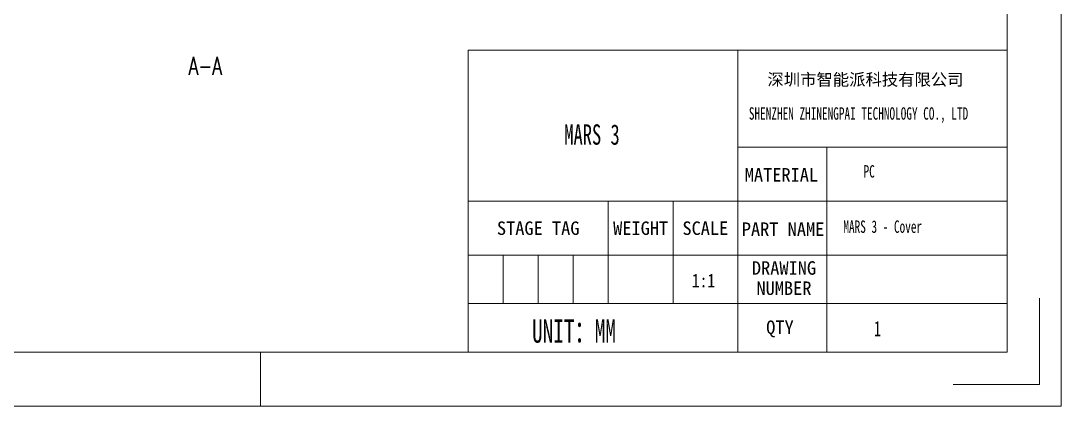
# Model space of a CAD drawing. Header units: millimetres. Extents: x 285 to 1847, y 467 to 1572.
# Drawn here: x 832 to 1847, y 467 to 843 of the extents above; entities that cross this region are included whole.
import ezdxf

# ---------------------------------------------------------------- set-up
doc = ezdxf.new("R2010")
doc.units = ezdxf.units.MM
doc.header["$LTSCALE"] = 16.334999
doc.linetypes.add('CENTERX2', pattern=[20.32, 12.7, -2.54, 2.54, -2.54])
doc.linetypes.add('点画线', pattern=[18, 12, -2, 2, -2])
doc.layers.get('0').update_dxf_attribs({"lineweight": 18})
for name, color, linetype, lineweight in [('中心线层', 1, '点画线', 18), ('图框', 7, 'Continuous', 18), ('尺寸线层', 3, 'Continuous', 18)]:
    doc.layers.add(name, color=color, linetype=linetype, lineweight=lineweight)
doc.styles.add('SLDTEXTSTYLE1', font='txt.shx', dxfattribs={"width": 0.7, "bigfont": 'gbcbig.shx'})
doc.styles.get("Standard").update_dxf_attribs({"font": 'txt', "width": 0.667})
doc.styles.add('TEXTSTYLE_2', font='')
doc.styles.add('TEXTSTYLE_3', font='')
doc.styles.get('TEXTSTYLE_2').set_extended_font_data('宋体')
doc.styles.get('TEXTSTYLE_3').set_extended_font_data('宋体')

# ---------------------------------------------------------------- blocks, each defined once
blk = doc.blocks.new('021')
at = {"color": 7, "linetype": 'Continuous'}
for p, q in [((603.8, -436.3), (603.8, 944.4)), ((538.1, -370.5), (538.1, 878.6)), ((577.5, -410), (577.5, -304.8)), ((-1283, -370.5), (538.1, -370.5)), ((-372.5, -436.3), (-372.5, -370.5)), ((472.3, -410), (577.5, -410)), ((-1348.7, -436.3), (603.8, -436.3))]:
    blk.add_line(p, q, dxfattribs=at)
at = {"color": 2, "linetype": 'Continuous'}
for p, q in [((-119.3, -186.4), (-119.3, -2.4)), ((-119.3, -186.4), (-119.3, -2.4)), ((-119.3, -2.4), (209.4, -2.4)), ((209.4, -252.2), (209.4, -2.4)), ((209.4, -120.7), (209.4, -2.4)), ((209.4, -2.4), (538.1, -2.4)), ((209.4, -186.4), (209.4, -2.4)), ((538.1, -120.7), (538.1, -2.4)), ((209.4, -120.7), (538.1, -120.7)), ((318, -120.7), (318, -370.5)), ((538.1, -252.2), (538.1, -120.7)), ((-119.3, -370.5), (-119.3, -186.4)), ((-119.3, -186.4), (209.4, -186.4)), ((-119.3, -252.2), (-119.3, -186.4)), ((-119.3, -186.4), (51.6, -186.4)), ((51.6, -252.2), (51.6, -186.4)), ((51.6, -252.2), (51.6, -186.4)), ((51.6, -186.4), (209.4, -186.4)), ((130.5, -252.2), (130.5, -186.4)), ((209.4, -186.4), (538.1, -186.4)), ((209.4, -252.2), (209.4, -186.4)), ((-119.3, -311.3), (-119.3, -252.2)), ((-119.3, -252.2), (51.6, -252.2)), ((-119.3, -252.2), (51.6, -252.2)), ((-119.3, -252.2), (51.6, -252.2)), ((-119.3, -252.2), (-119.3, -311.3)), ((-76.6, -252.2), (-76.6, -311.3)), ((-33.9, -252.2), (-33.9, -311.3)), ((8.9, -252.2), (8.9, -311.3)), ((51.6, -311.3), (51.6, -252.2)), ((51.6, -311.3), (51.6, -252.2)), ((51.6, -252.2), (209.4, -252.2)), ((51.6, -252.2), (209.4, -252.2)), ((51.6, -252.2), (51.6, -311.3)), ((130.5, -311.3), (130.5, -252.2)), ((209.4, -370.5), (209.4, -252.2)), ((209.4, -252.2), (538.1, -252.2)), ((209.4, -252.2), (538.1, -252.2)), ((209.4, -311.3), (209.4, -252.2)), ((538.1, -370.5), (538.1, -252.2)), ((-119.3, -370.5), (-119.3, -311.3)), ((-119.3, -311.3), (209.4, -311.3)), ((-119.3, -311.3), (51.6, -311.3)), ((-119.3, -311.3), (51.6, -311.3)), ((51.6, -311.3), (209.4, -311.3)), ((209.4, -370.5), (209.4, -311.3)), ((209.4, -311.3), (538.1, -311.3)), ((-645.3, -370.5), (-487.5, -370.5)), ((-487.5, -370.5), (-382.3, -370.5)), ((-382.3, -370.5), (-224.5, -370.5)), ((-224.5, -370.5), (-119.3, -370.5)), ((-119.3, -370.5), (209.4, -370.5)), ((209.4, -370.5), (538.1, -370.5))]:
    blk.add_line(p, q, dxfattribs=at)
at = {"color": 7, "linetype": 'Continuous', "insert": (365.2, -30.9), "char_height": 14.613, "width": 346.692, "attachment_point": 2, "style": 'TEXTSTYLE_2'}
blk.add_mtext('深圳市智能派科技有限公司', dxfattribs=at)
at = {"color": 7, "linetype": 'Continuous', "attachment_point": 2, "line_spacing_factor": 0.9, "style": 'TEXTSTYLE_3'}
for s, insert, char_height, width in [('MATERIAL\\P ', (262.7, -146.1), 16.44, 237.588), ('STAGE TAG ', (-33.9, -211.1), 16.44, 198.77), ('WEIGHT', (91, -211.1), 16.44, 72.228), ('SCALE', (169.9, -211.1), 16.44, 72.228), ('PART NAME', (264.7, -212.3), 16.44, 137.703), ('DRAWING NUMBER', (265.8, -259.6), 16.436, 137.703), ('QTY', (260.9, -331.8), 16.44, 183.456)]:
    blk.add_mtext(s, dxfattribs=dict(at, insert=insert, char_height=char_height, width=width))
at = {"insert": (153.4, -291.6), "char_height": 16.436, "width": 39.397, "attachment_point": 7}
blk.add_mtext('{\\W0.85;1:1}', dxfattribs=at)
at = {"layer": '尺寸线层', "attachment_point": 1}
for s, insert, char_height, width in [('SHENZHEN ZHINENGPAI TECHNOLOGY CO., LTD', (223, -72), 15.112, 330.764), ('MARS 3', (-2.1, -92.8), 24.83, 202.665), ('UNIT：MM', (-41.4, -330.4), 28.51, 110.527)]:
    blk.add_mtext(s, dxfattribs=dict(at, insert=insert, char_height=char_height, width=width))
at = {"layer": '尺寸线层', "linetype": 'CENTERX2', "attachment_point": 1}
for s, insert, char_height, width in [('PC', (362.8, -142.5), 15.11, 127.925), ('MARS 3 - Cover', (338.2, -209.9), 15.112, 157.915)]:
    blk.add_mtext(s, dxfattribs=dict(at, insert=insert, char_height=char_height, width=width))
at = {"layer": '尺寸线层', "ltscale": 0.2, "insert": (375.7, -332.4), "char_height": 18.6, "width": 111.704, "attachment_point": 1}
blk.add_mtext('1\\P\\P', dxfattribs=at)

msp = doc.modelspace()

# ---------------------------------------------------------------- block references
at = {"layer": '中心线层', "linetype": '点画线', "xscale": 0.8, "yscale": 0.8, "zscale": 0.8}
msp.add_blockref('021', (1364.02, 816.28), dxfattribs=at)

# ---------------------------------------------------------------- texts
at = {"layer": '图框', "color": 4, "insert": (1012.27, 807.88), "char_height": 17.5, "width": 105, "attachment_point": 2, "style": 'SLDTEXTSTYLE1'}
msp.add_mtext('A-A', dxfattribs=at)

doc.saveas('drawing.dxf')
